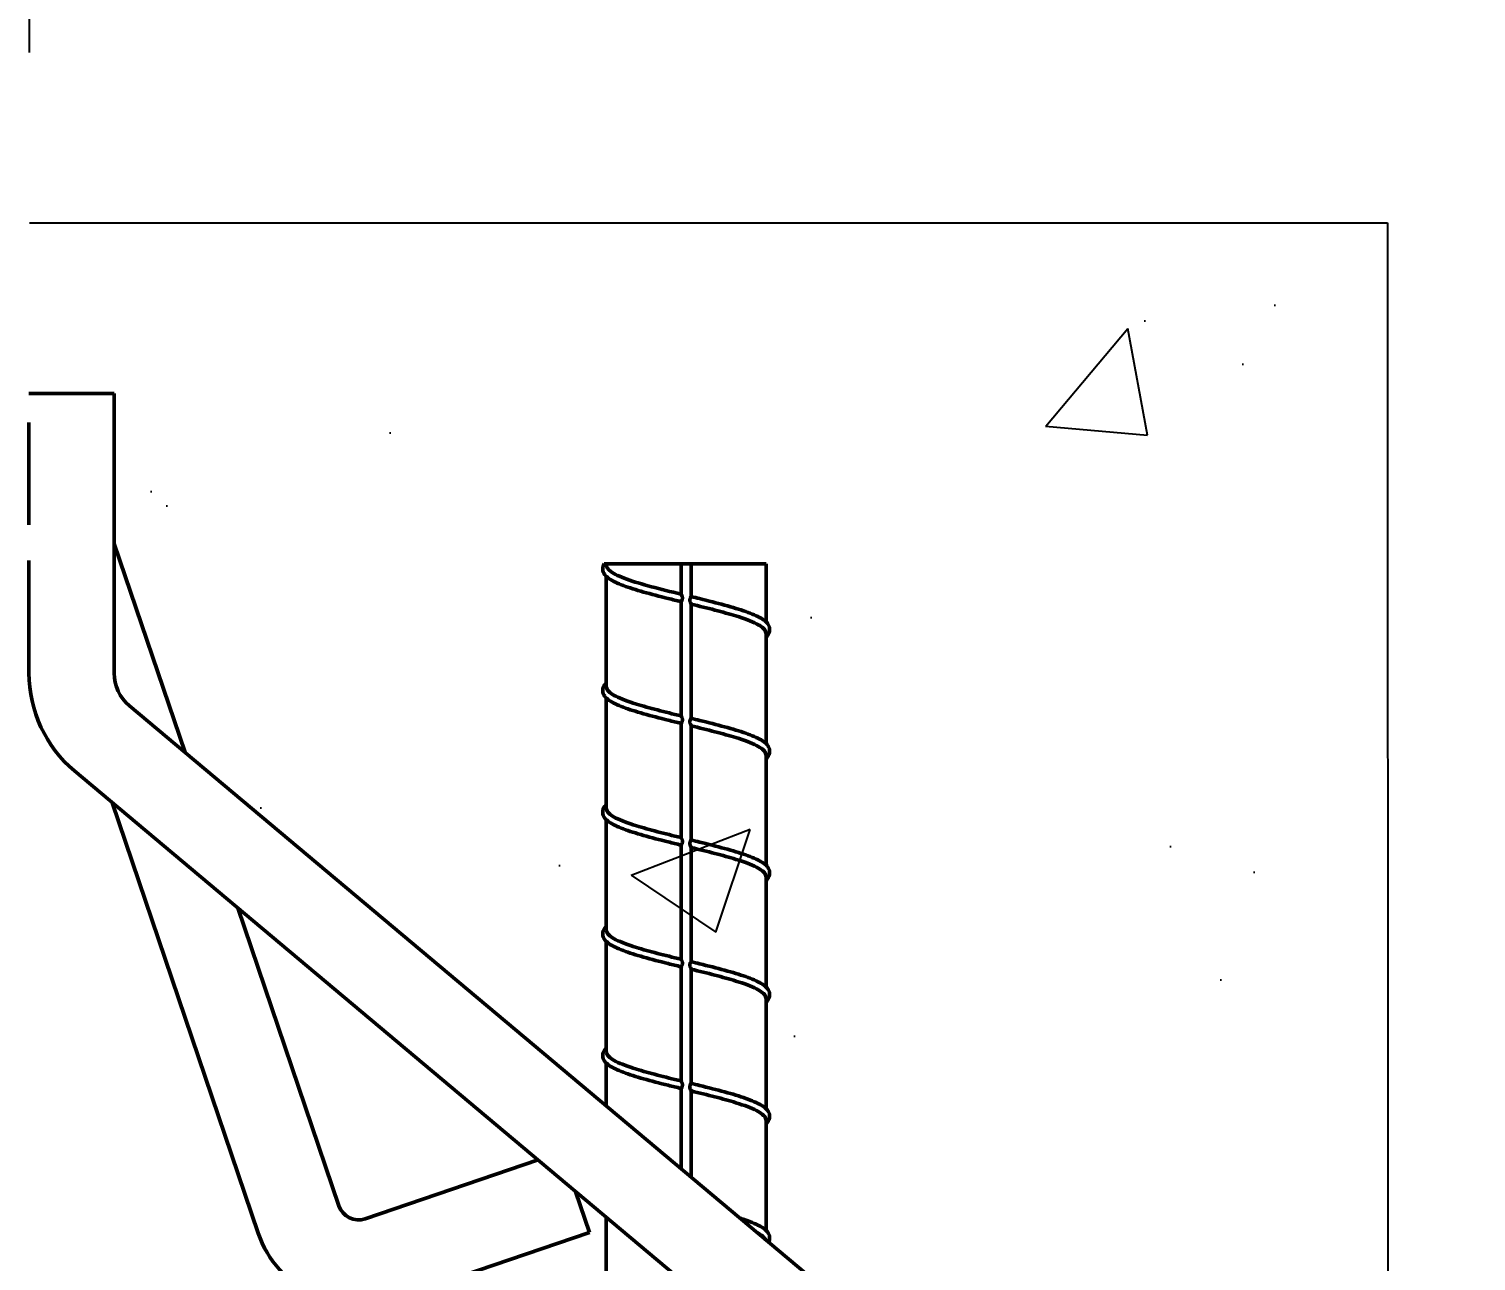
# Model space of a CAD drawing. Header units: inches. Extents: x 39 to 190, y 80 to 114.
# Drawn here: x 50.707 to 54.954, y 89.062 to 92.678 of the extents above; entities that cross this region are included whole.
import ezdxf

# ---------------------------------------------------------------- set-up
doc = ezdxf.new("R2010")
doc.units = ezdxf.units.IN
doc.header["$LTSCALE"] = 8
doc.header["$MEASUREMENT"] = 0
doc.layers.add('Visible (ANSI)', color=7, linetype='Continuous', lineweight=50)
doc.styles.add('Dim Text (Zurn)', font='')
doc.styles.add('ZURN', font='romans.shx')
doc.styles.get('Dim Text (Zurn)').set_extended_font_data('Tahoma', italic=True)
doc.dimstyles.new('Frac 1_32 (Zurn)', dxfattribs={"dimscale": 8, "dimtxt": 0.125, "dimasz": 0.098425, "dimexe": 0.125, "dimexo": 0.0625, "dimgap": 0.031496, "dimtad": 0, "dimtih": 1, "dimtoh": 1, "dimdec": 5, "dimrnd": 1e-08, "dimzin": 0, "dimdsep": 46, "dimlunit": 5, "dimtxsty": 'Dim Text (Zurn)', "dimcen": 0.09, "dimdle": 0.393701, "dimclrd": 256, "dimclre": 256, "dimclrt": 256, "dimadec": 0, "dimazin": 3, "dimtfac": 0.96, "dimtdec": 5, "dimtofl": 0, "dimtmove": 0, "dimatfit": 3, "dimfxl": 0, "dimtolj": 1, "dimtzin": 12, "dimlwd": -1, "dimlwe": -1, "dimarcsym": 0})

# ---------------------------------------------------------------- blocks, each defined once
blk = doc.blocks.new('*D6')
for p, q in [((45.8223, 90.874), (45.8223, 95.4233)), ((49.8223, 90.874), (49.8223, 95.4233)), ((45.0349, 94.4233), (44.2475, 94.4233)), ((50.6097, 94.4233), (51.495, 94.4233))]:
    blk.add_line(p, q)
for points in [[(45.0349, 94.5545), (45.0349, 94.292), (45.8223, 94.4233)], [(50.6097, 94.5545), (50.6097, 94.292), (49.8223, 94.4233)]]:
    blk.add_solid(points)
at = {"layer": 'Defpoints', "color": 0}
for p in [(49.8223, 94.4233), (45.8223, 90.374), (49.8223, 90.374)]:
    blk.add_point(p, dxfattribs=at)
at = {"insert": (51.7469, 95.1852), "char_height": 1, "attachment_point": 1, "style": 'ZURN'}
blk.add_mtext('\\A1;4 [102]', dxfattribs=at)
blk = doc.blocks.new('*D7')
for p, q in [((44.9363, 94.9233), (44.9363, 98.3563)), ((50.7083, 94.9233), (50.7083, 98.3563)), ((44.1489, 97.3563), (43.3615, 97.3563)), ((51.4957, 97.3563), (52.2831, 97.3563)), ((44.9363, 92.609), (44.9363, 93.9233)), ((50.7083, 92.609), (50.7083, 93.9233))]:
    blk.add_line(p, q)
for points in [[(44.1489, 97.4876), (44.1489, 97.2251), (44.9363, 97.3563)], [(51.4957, 97.4876), (51.4957, 97.2251), (50.7083, 97.3563)]]:
    blk.add_solid(points)
at = {"layer": 'Defpoints', "color": 0}
for p in [(50.7083, 97.3563), (44.9363, 92.109), (50.7083, 92.109)]:
    blk.add_point(p, dxfattribs=at)
at = {"insert": (52.5351, 98.643), "char_height": 1, "attachment_point": 1, "style": 'ZURN'}
blk.add_mtext('\\A1;5{\\H0.960000x;\\S25/32;} [147]', dxfattribs=at)
blk = doc.blocks.new('*D8')
for p, q in [((55.1946, 92.109), (59.3835, 92.109)), ((58.3835, 91.3215), (58.3835, 90.0564)), ((58.3835, 87.122), (58.3835, 88.5525)), ((48.3223, 86.3346), (59.3835, 86.3346))]:
    blk.add_line(p, q)
for points in [[(58.2523, 91.3215), (58.5148, 91.3215), (58.3835, 92.109)], [(58.2523, 87.122), (58.5148, 87.122), (58.3835, 86.3346)]]:
    blk.add_solid(points)
at = {"layer": 'Defpoints', "color": 0}
for p in [(54.6946, 92.109), (58.3835, 92.109), (47.8223, 86.3346)]:
    blk.add_point(p, dxfattribs=at)
at = {"insert": (55.7162, 89.8045), "char_height": 1, "attachment_point": 1, "style": 'Dim Text (Zurn)'}
blk.add_mtext('\\A1; {\\Fromans|c0;INVERT}', dxfattribs=at)
blk = doc.blocks.new('*D9')
for p, q in [((40.9486, 92.609), (40.9486, 101.2752)), ((44.9363, 92.609), (44.9363, 101.2752)), ((40.1612, 100.2752), (39.3738, 100.2752)), ((45.7237, 100.2752), (46.8997, 100.2752))]:
    blk.add_line(p, q)
for points in [[(40.1612, 100.4064), (40.1612, 100.1439), (40.9486, 100.2752)], [(45.7237, 100.4064), (45.7237, 100.1439), (44.9363, 100.2752)]]:
    blk.add_solid(points)
at = {"layer": 'Defpoints', "color": 0}
for p in [(40.9486, 100.2752), (40.9486, 92.109), (44.9363, 92.109)]:
    blk.add_point(p, dxfattribs=at)
at = {"insert": (50.0326, 100.2752), "char_height": 1, "attachment_point": 5, "style": 'ZURN'}
blk.add_mtext('\\A1;4 [101]', dxfattribs=at)

msp = doc.modelspace()

# ---------------------------------------------------------------- hatches: boundary and pattern name
h = msp.add_hatch()
h.set_pattern_fill('AR-CONC', color=256, scale=0.5, style=0)
h.paths.add_polyline_path([(44.676342, 91.151877), (44.676342, 91.61895), (44.926342, 91.61895), (44.926342, 92.10895), (40.948582, 92.10895), (40.948582, 82.314741), (42.852663, 82.314741), (42.852663, 87.172035), (42.415251, 87.249163, -0.36397023), (42.2004, 87.505213), (42.2004, 87.800228), (41.868259, 87.800228), (41.868259, 87.731478), (41.843255, 87.731478), (41.843255, 87.667803), (41.64513, 87.667803), (41.64513, 88.265154), (41.843255, 88.265154), (41.843255, 88.201478), (41.868259, 88.201478), (41.868259, 88.132728), (42.2004, 88.132728), (42.2004, 88.430636, -0.22169466), (42.293275, 88.629807), (42.852663, 89.099189), (42.852663, 89.824741), (43.341413, 89.824741), (43.341413, 89.509299), (44.428365, 90.42136)])
h.paths.add_polyline_path([(42.852663, 88.909905), (42.386479, 88.518731, 0.22169466), (42.3454, 88.430636), (42.3454, 88.132728), (42.852663, 88.132728)], flags=17)
h.paths.add_polyline_path([(42.852663, 87.800228), (42.3454, 87.800228), (42.3454, 87.505213, 0.36397023), (42.44043, 87.39196), (42.852663, 87.319272)], flags=17)
h.paths.add_polyline_path([(44.338521, 90.156688), (43.341413, 89.320015), (43.341413, 89.284817), (43.920402, 89.088277, 0.41421356), (43.986991, 89.121115)], flags=17)
edge = h.paths.add_edge_path()
edge.add_line((45.682342, 88.334595), (45.682342, 88.871918))
edge.add_line((45.682342, 88.871918), (45.647326, 88.92383))
edge.add_spline(control_points=[(45.647327, 88.92383), (45.633544, 88.944263), (45.621123, 88.965616), (45.572667, 89.063341), (45.552721, 89.147625), (45.552347, 89.232056)], knot_values=[6.2679288, 6.2679288, 6.2679288, 6.2679288, 6.40101388, 6.40101388, 6.85690588, 6.85690588, 6.85690588, 6.85690588], degree=3, periodic=0)
edge.add_line((45.552342, 89.232305), (45.552342, 89.76636))
edge.add_line((45.552342, 89.76636), (45.396088, 89.76636))
edge.add_line((45.396088, 89.76636), (45.396088, 90.291541))
edge.add_line((45.396088, 90.291541), (45.552342, 90.291541))
edge.add_line((45.552342, 90.291541), (45.552342, 90.38395))
edge.add_line((45.552342, 90.38395), (45.872342, 90.38395))
edge.add_line((45.872342, 90.38395), (45.872342, 90.476457))
edge.add_arc((45.757342, 90.476457), 0.115, 0, 24.845566)
edge.add_line((45.861698, 90.524777), (45.573928, 91.14627))
edge.add_arc((45.469572, 91.09795), 0.115, 24.845566, 90)
edge.add_line((45.469572, 91.21295), (45.197342, 91.21295))
edge.add_arc((45.197342, 91.48395), 0.271, 202.150106, 270, ccw=False)
edge.add_line((44.946342, 91.381774), (44.946342, 90.78795))
edge.add_arc((44.686342, 90.78795), 0.26, 310, 360, ccw=False)
edge.add_line((44.853467, 90.588779), (44.737215, 90.491232))
edge.add_line((44.737215, 90.491232), (44.242662, 89.034326))
edge.add_arc((43.937277, 89.137991), 0.3225, 251.25, 341.25, ccw=False)
edge.add_line((43.833613, 88.832606), (43.341413, 88.999685))
edge.add_line((43.341413, 88.999685), (43.341413, 87.233092))
edge.add_line((43.341413, 87.233092), (43.720902, 87.166178))
edge.add_line((43.720902, 87.166178), (43.695723, 87.023381))
edge.add_line((43.695723, 87.023381), (43.341413, 87.085855))
edge.add_line((43.341413, 87.085855), (43.341413, 82.314741))
edge.add_line((43.341413, 82.314741), (52.303271, 82.314741))
edge.add_line((52.303271, 82.314741), (52.303271, 87.085855))
edge.add_line((52.303271, 87.085855), (51.94896, 87.023381))
edge.add_line((51.94896, 87.023381), (51.923781, 87.166178))
edge.add_line((51.923781, 87.166178), (52.303271, 87.233092))
edge.add_line((52.303271, 87.233092), (52.303271, 88.999685))
edge.add_line((52.303271, 88.999685), (51.811071, 88.832606))
edge.add_arc((51.707406, 89.137991), 0.3225, 198.75, 288.75, ccw=False)
edge.add_line((51.402021, 89.034326), (50.907468, 90.491232))
edge.add_line((50.907468, 90.491232), (50.791217, 90.588779))
edge.add_arc((50.958342, 90.78795), 0.26, 180, 230, ccw=False)
edge.add_line((50.698342, 90.78795), (50.698342, 91.381774))
edge.add_arc((50.447342, 91.48395), 0.271, 270, 337.849894, ccw=False)
edge.add_line((50.447342, 91.21295), (50.175112, 91.21295))
edge.add_arc((50.175112, 91.09795), 0.115, 90, 155.154434)
edge.add_line((50.070756, 91.14627), (49.782986, 90.524777))
edge.add_arc((49.887342, 90.476457), 0.115, 155.154434, 180)
edge.add_line((49.772342, 90.476457), (49.772342, 90.38395))
edge.add_line((49.772342, 90.38395), (50.092342, 90.38395))
edge.add_line((50.092342, 90.38395), (50.092342, 90.291541))
edge.add_line((50.092342, 90.291541), (50.248596, 90.291541))
edge.add_line((50.248596, 90.291541), (50.248596, 89.76636))
edge.add_line((50.248596, 89.76636), (50.092342, 89.76636))
edge.add_line((50.092342, 89.76636), (50.092342, 89.232305))
edge.add_spline(control_points=[(50.092336, 89.232056), (50.091963, 89.147625), (50.072017, 89.063341), (50.02356, 88.965616), (50.011139, 88.944263), (49.997357, 88.92383)], knot_values=[6.2679288, 6.2679288, 6.2679288, 6.2679288, 6.72382081, 6.72382081, 6.85690588, 6.85690588, 6.85690588, 6.85690588], degree=3, periodic=0)
edge.add_line((49.997357, 88.92383), (49.962342, 88.871918))
edge.add_line((49.962342, 88.871918), (49.962342, 88.334595))
edge.add_arc((49.536746, 88.334595), 0.425596, 326, 360, ccw=False)
edge.add_line((49.889581, 88.096605), (49.181963, 87.047519))
edge.add_arc((47.822342, 87.964595), 1.64, 214, 326, ccw=False)
edge.add_line((46.46272, 87.047519), (45.755103, 88.096605))
edge.add_arc((46.107938, 88.334595), 0.425596, 180, 214, ccw=False)
h.paths.add_polyline_path([(51.306163, 90.156688), (51.657692, 89.121115, 0.41421356), (51.724282, 89.088277), (52.303271, 89.284817), (52.303271, 89.320015)], flags=17)
h.paths.add_polyline_path([(53.258204, 88.518731), (52.792021, 88.909905), (52.792021, 88.132728), (53.299284, 88.132728), (53.299284, 88.430636, 0.22169466)], flags=17)
h.paths.add_polyline_path([(53.299284, 87.800228), (52.792021, 87.800228), (52.792021, 87.319272), (53.204253, 87.39196, 0.36397023), (53.299284, 87.505213)], flags=17)
h.paths.add_polyline_path([(54.694601, 92.10895), (50.718342, 92.10895), (50.718342, 91.61895), (50.968342, 91.61895), (50.968342, 91.151877), (51.216319, 90.42136), (52.303271, 89.509299), (52.303271, 89.824741), (52.792021, 89.824741), (52.792021, 89.099189), (53.351408, 88.629807, -0.22169466), (53.444284, 88.430636), (53.444284, 88.132728), (53.776425, 88.132728), (53.776425, 88.201478), (53.801428, 88.201478), (53.801428, 88.265154), (53.999553, 88.265154), (53.999553, 87.667803), (53.801428, 87.667803), (53.801428, 87.731478), (53.776425, 87.731478), (53.776425, 87.800228), (53.444284, 87.800228), (53.444284, 87.505213, -0.36397023), (53.229432, 87.249163), (52.792021, 87.172035), (52.792021, 82.314741), (54.696101, 82.314741)])

# ---------------------------------------------------------------- linework, layer by layer
for p, q in [((50.708342, 92.10895), (54.694601, 92.10895)), ((54.694601, 92.10895), (54.696101, 82.314741))]:
    msp.add_line(p, q)
at = {"layer": 'Visible (ANSI)'}
for p, q in [((50.706842, 91.60895), (50.956842, 91.60895)), ((50.956842, 90.78795), (50.956842, 91.60895)), ((50.706842, 91.52295), (50.706842, 91.22295)), ((50.957107, 91.167343), (51.164959, 90.555031)), ((50.706842, 91.11795), (50.706842, 90.78795)), ((52.394896, 91.10895), (52.401409, 91.10895)), ((52.401409, 91.10895), (52.620784, 91.10895)), ((52.401409, 91.105123), (52.401409, 91.10895)), ((52.620784, 91.10895), (52.650784, 91.10895)), ((52.620784, 91.019445), (52.620784, 91.10895)), ((52.650784, 91.10895), (52.870159, 91.10895)), ((52.650784, 91.012179), (52.650784, 91.10895)), ((52.870159, 90.938436), (52.870159, 91.10895)), ((52.401409, 90.74798), (52.401409, 91.071699)), ((52.620784, 90.662302), (52.620784, 90.997541)), ((52.650784, 90.655036), (52.650784, 90.990275)), ((52.870159, 90.581293), (52.870159, 90.904589)), ((53.423829, 88.659614), (51.001493, 90.692195)), ((52.401409, 90.390837), (52.401409, 90.714557)), ((52.620784, 90.305159), (52.620784, 90.640398)), ((52.650784, 90.297893), (52.650784, 90.633132)), ((52.870159, 90.22415), (52.870159, 90.547446)), ((50.840796, 90.500684), (53.263132, 88.468103)), ((50.950701, 90.408463), (51.379828, 89.144296)), ((52.401409, 90.033694), (52.401409, 90.357414)), ((52.620784, 89.948016), (52.620784, 90.283255)), ((52.650784, 89.94075), (52.650784, 90.275989)), ((52.870159, 89.867007), (52.870159, 90.190304)), ((51.319863, 90.098699), (51.616561, 89.224656)), ((52.401409, 89.676551), (52.401409, 90.000271)), ((52.620784, 89.590873), (52.620784, 89.926112)), ((52.650784, 89.583607), (52.650784, 89.918846)), ((52.870159, 89.509864), (52.870159, 89.833161)), ((52.401409, 89.517526), (52.401409, 89.643128)), ((52.620784, 89.333449), (52.620784, 89.568969)), ((52.650784, 89.308276), (52.650784, 89.561703)), ((52.870159, 89.152721), (52.870159, 89.476018)), ((51.693719, 89.186606), (52.201452, 89.358958)), ((52.311389, 89.26671), (52.352312, 89.146157)), ((52.401409, 88.962266), (52.401409, 89.191175)), ((51.774079, 88.949873), (52.352312, 89.146157))]:
    msp.add_line(p, q, dxfattribs=at)
for centre, radius, start, end in [((50.961842, 91.16895), 0.005, 180, 198.75), ((51.081842, 90.78795), 0.375, 180, 230), ((51.081842, 90.78795), 0.125, 180, 230), ((51.674165, 89.24421), 0.060832, 198.75, 288.75), ((51.674165, 89.24421), 0.310832, 198.75, 288.75)]:
    msp.add_arc(centre, radius, start, end, dxfattribs=at)
for points in [[(52.390785, 91.093931), (52.390696, 91.0999), (52.392418, 91.104916), (52.394896, 91.10895)], [(52.620784, 90.997515), (52.608129, 91.000591), (52.595593, 91.003653), (52.583293, 91.006714)], [(52.650784, 91.012197), (52.658786, 91.010252), (52.666741, 91.008312), (52.674619, 91.006375)], [(52.620784, 90.640372), (52.608129, 90.643448), (52.595593, 90.646511), (52.583293, 90.649571)], [(52.650784, 90.655054), (52.658786, 90.653109), (52.666741, 90.651169), (52.674619, 90.649232)], [(52.650784, 90.297911), (52.658786, 90.295966), (52.666741, 90.294027), (52.674619, 90.292089)], [(52.620784, 90.28323), (52.608129, 90.286305), (52.595593, 90.289368), (52.583293, 90.292428)], [(52.620784, 89.926087), (52.608129, 89.929162), (52.595593, 89.932225), (52.583293, 89.935285)], [(52.650784, 89.940768), (52.658786, 89.938823), (52.666741, 89.936884), (52.674619, 89.934946)], [(52.620784, 89.568944), (52.608129, 89.572019), (52.595593, 89.575082), (52.583293, 89.578143)], [(52.650784, 89.583625), (52.658786, 89.581681), (52.666741, 89.579741), (52.674619, 89.577803)], [(52.868542, 89.125555), (52.865286, 89.132291), (52.857152, 89.138973), (52.844524, 89.145708)], [(52.880782, 89.129645), (52.880713, 89.125077), (52.87963, 89.121119), (52.877942, 89.117668)]]:
    msp.add_open_spline(points, degree=3, dxfattribs=at)
for points, knots in [([(52.401409, 91.105123), (52.401409, 91.098801), (52.405758, 91.092514), (52.42459, 91.078556), (52.44073, 91.071015), (52.482055, 91.056054), (52.506503, 91.048779), (52.561018, 91.034094), (52.590571, 91.02682), (52.620784, 91.019477)], [0.041311546, 0.041311546, 0.041311546, 0.041311546, 0.246279009, 0.246279009, 0.492558018, 0.492558018, 0.72996101, 0.72996101, 0.967343883, 0.967343883, 0.967343883, 0.967343883]), ([(52.583293, 91.006714), (52.557831, 91.01305), (52.53296, 91.019468), (52.488481, 91.032102), (52.468286, 91.038474), (52.434235, 91.051341), (52.420141, 91.057949), (52.40449, 91.068633), (52.400064, 91.072496), (52.393369, 91.081377), (52.39089, 91.086934), (52.390785, 91.093931)], [0, 0, 0, 0, 0.203969624, 0.203969624, 0.406026718, 0.406026718, 0.612891389, 0.612891389, 0.725113834, 0.725113834, 0.841255683, 0.841255683, 0.841255683, 0.841255683]), ([(52.620784, 91.019445), (52.620784, 91.019355), (52.620909, 91.019139), (52.6214, 91.018374), (52.621788, 91.017795), (52.622693, 91.016247), (52.6232, 91.015281), (52.624059, 91.013149), (52.624409, 91.012028), (52.624864, 91.009714), (52.624978, 91.008532), (52.624961, 91.007355)], [0.3593787203, 0.3593787203, 0.3593787203, 0.3593787203, 0.3676859507, 0.3676859507, 0.3772076376, 0.3772076376, 0.3873588069, 0.3873588069, 0.3967351159, 0.3967351159, 0.405706819, 0.405706819, 0.405706819, 0.405706819]), ([(52.624961, 91.007355), (52.624941, 91.006027), (52.62475, 91.004711), (52.624101, 91.002454), (52.623692, 91.001525), (52.62278, 90.999926), (52.622307, 90.99931), (52.62144, 90.998293), (52.621069, 90.99794), (52.620822, 90.997643), (52.620784, 90.997581), (52.620784, 90.997541)], [0.405706819, 0.405706819, 0.405706819, 0.405706819, 0.4158306412, 0.4158306412, 0.4246869033, 0.4246869033, 0.4337404757, 0.4337404757, 0.4442196312, 0.4442196312, 0.4485348448, 0.4485348448, 0.4485348448, 0.4485348448]), ([(52.646607, 91.002331), (52.646593, 91.003225), (52.646654, 91.004119), (52.646975, 91.006077), (52.647281, 91.007096), (52.648066, 91.008866), (52.64851, 91.009575), (52.649416, 91.010783), (52.649869, 91.011244), (52.650565, 91.011918), (52.650784, 91.012106), (52.650784, 91.012179)], [0.2041550678, 0.2041550678, 0.2041550678, 0.2041550678, 0.211124975, 0.211124975, 0.2200006788, 0.2200006788, 0.228516993, 0.228516993, 0.237949505, 0.237949505, 0.248000643, 0.248000643, 0.248000643, 0.248000643]), ([(52.650784, 90.990275), (52.650784, 90.990293), (52.65078, 90.990314), (52.650727, 90.990512), (52.650518, 90.990855), (52.649869, 90.99192), (52.649437, 90.992629), (52.648483, 90.99446), (52.647975, 90.995588), (52.64714, 90.998121), (52.646825, 90.999515), (52.646641, 91.0014), (52.646614, 91.001865), (52.646607, 91.002331)], [0.1573642058, 0.1573642058, 0.1573642058, 0.1573642058, 0.1587630624, 0.1587630624, 0.1684701145, 0.1684701145, 0.1783718226, 0.1783718226, 0.1893223951, 0.1893223951, 0.2005241267, 0.2005241267, 0.2041550678, 0.2041550678, 0.2041550678, 0.2041550678]), ([(52.870159, 90.904589), (52.870159, 90.906406), (52.8698, 90.908225), (52.866067, 90.917666), (52.8568, 90.925208), (52.826862, 90.940443), (52.806494, 90.947984), (52.763297, 90.961385), (52.742493, 90.967135), (52.698005, 90.978702), (52.67458, 90.984452), (52.650784, 90.990235)], [0.926164658, 0.926164658, 0.926164658, 0.926164658, 0.985116036, 0.985116036, 1.231395044, 1.231395044, 1.477674053, 1.477674053, 1.664662529, 1.664662529, 1.851630885, 1.851630885, 1.851630885, 1.851630885]), ([(52.674619, 91.006375), (52.700286, 91.000063), (52.725627, 90.99367), (52.771486, 90.981093), (52.792605, 90.974753), (52.8288, 90.961999), (52.844162, 90.955453), (52.867502, 90.941763), (52.87568, 90.935168), (52.880228, 90.922207), (52.880835, 90.918874), (52.880782, 90.915359)], [0, 0, 0, 0, 0.203430746, 0.203430746, 0.404937263, 0.404937263, 0.610847612, 0.610847612, 0.824043032, 0.824043032, 0.882389128, 0.882389128, 0.882389128, 0.882389128]), ([(52.880782, 90.915359), (52.880678, 90.908453), (52.878256, 90.902941), (52.873541, 90.896605), (52.871951, 90.894832), (52.870159, 90.893122)], [0, 0, 0, 0, 0.114634885, 0.114634885, 0.162316622, 0.162316622, 0.162316622, 0.162316622]), ([(52.390785, 90.736788), (52.390682, 90.743692), (52.392939, 90.749203), (52.397632, 90.755767), (52.399392, 90.757746), (52.401409, 90.759652)], [0, 0, 0, 0, 0.114595272, 0.114595272, 0.168220617, 0.168220617, 0.168220617, 0.168220617]), ([(52.583293, 90.649571), (52.557831, 90.655907), (52.53296, 90.662325), (52.488481, 90.674959), (52.468286, 90.681332), (52.434235, 90.694198), (52.420141, 90.700806), (52.40449, 90.711491), (52.400064, 90.715353), (52.393369, 90.724234), (52.39089, 90.729791), (52.390785, 90.736788)], [0, 0, 0, 0, 0.203969624, 0.203969624, 0.406026718, 0.406026718, 0.612891389, 0.612891389, 0.725113834, 0.725113834, 0.841255683, 0.841255683, 0.841255683, 0.841255683]), ([(52.401409, 90.74798), (52.401409, 90.746163), (52.401768, 90.744344), (52.405501, 90.734903), (52.414767, 90.727362), (52.444705, 90.712127), (52.465073, 90.704585), (52.50827, 90.691184), (52.529074, 90.685434), (52.573563, 90.673867), (52.596987, 90.668118), (52.620784, 90.662335)], [0.926164658, 0.926164658, 0.926164658, 0.926164658, 0.985116036, 0.985116036, 1.231395044, 1.231395044, 1.477674053, 1.477674053, 1.664662529, 1.664662529, 1.851630885, 1.851630885, 1.851630885, 1.851630885]), ([(52.620784, 90.662302), (52.620784, 90.662234), (52.620854, 90.662096), (52.62119, 90.661548), (52.621532, 90.661047), (52.622379, 90.659662), (52.622877, 90.658782), (52.62384, 90.656636), (52.624283, 90.655375), (52.624842, 90.652788), (52.62498, 90.651495), (52.624961, 90.650212)], [0.1694972792, 0.1694972792, 0.1694972792, 0.1694972792, 0.175657218, 0.175657218, 0.1849992764, 0.1849992764, 0.1948237519, 0.1948237519, 0.2054762396, 0.2054762396, 0.2151642675, 0.2151642675, 0.2151642675, 0.2151642675]), ([(52.624961, 90.650212), (52.624959, 90.650109), (52.624957, 90.650005), (52.624907, 90.648589), (52.624694, 90.647297), (52.624012, 90.645085), (52.623593, 90.644182), (52.622671, 90.642628), (52.6222, 90.642033), (52.621351, 90.641058), (52.620999, 90.640727), (52.620808, 90.640476), (52.620784, 90.64043), (52.620784, 90.640398)], [0.2151642675, 0.2151642675, 0.2151642675, 0.2151642675, 0.2159445165, 0.2159445165, 0.2258860657, 0.2258860657, 0.2346361561, 0.2346361561, 0.2436849577, 0.2436849577, 0.2542466835, 0.2542466835, 0.2576767795, 0.2576767795, 0.2576767795, 0.2576767795]), ([(52.646607, 90.645188), (52.646596, 90.645865), (52.646629, 90.646541), (52.64684, 90.648347), (52.64711, 90.649432), (52.647852, 90.651317), (52.648285, 90.652078), (52.64919, 90.653373), (52.64965, 90.653874), (52.650449, 90.654675), (52.650739, 90.654913), (52.650782, 90.655023), (52.650784, 90.65503), (52.650784, 90.655036)], [0.417878671, 0.417878671, 0.417878671, 0.417878671, 0.4230865849, 0.4230865849, 0.4321036876, 0.4321036876, 0.4405341613, 0.4405341613, 0.4495606349, 0.4495606349, 0.460228049, 0.460228049, 0.4610649114, 0.4610649114, 0.4610649114, 0.4610649114]), ([(52.650784, 90.633132), (52.650784, 90.633141), (52.650783, 90.633151), (52.650758, 90.63331), (52.65057, 90.633628), (52.649952, 90.634642), (52.649531, 90.635324), (52.64864, 90.637001), (52.648182, 90.637973), (52.647784, 90.63906), (52.647327, 90.64031), (52.646961, 90.641687), (52.646672, 90.643795), (52.646617, 90.644492), (52.646607, 90.645188)], [0.3714731219, 0.3714731219, 0.3714731219, 0.3714731219, 0.3721622461, 0.3721622461, 0.3818529977, 0.3818529977, 0.3916614765, 0.3916614765, 0.4013556361, 0.4013556361, 0.4013556361, 0.4125188925, 0.4125188925, 0.417878671, 0.417878671, 0.417878671, 0.417878671]), ([(52.674619, 90.649232), (52.700286, 90.64292), (52.725627, 90.636527), (52.771486, 90.623951), (52.792605, 90.61761), (52.8288, 90.604856), (52.844162, 90.59831), (52.867502, 90.58462), (52.87568, 90.578025), (52.880228, 90.565064), (52.880835, 90.561731), (52.880782, 90.558216)], [0, 0, 0, 0, 0.203430746, 0.203430746, 0.404937263, 0.404937263, 0.610847612, 0.610847612, 0.824043032, 0.824043032, 0.882389128, 0.882389128, 0.882389128, 0.882389128]), ([(52.870159, 90.547446), (52.870159, 90.549263), (52.8698, 90.551082), (52.866067, 90.560523), (52.8568, 90.568065), (52.826862, 90.5833), (52.806494, 90.590841), (52.763297, 90.604242), (52.742493, 90.609993), (52.698005, 90.621559), (52.67458, 90.627309), (52.650784, 90.633092)], [0.926164658, 0.926164658, 0.926164658, 0.926164658, 0.985116036, 0.985116036, 1.231395044, 1.231395044, 1.477674053, 1.477674053, 1.664662529, 1.664662529, 1.851630885, 1.851630885, 1.851630885, 1.851630885]), ([(52.880782, 90.558216), (52.880678, 90.55131), (52.878256, 90.545798), (52.873541, 90.539462), (52.871951, 90.53769), (52.870159, 90.535979)], [0, 0, 0, 0, 0.114634885, 0.114634885, 0.162316622, 0.162316622, 0.162316622, 0.162316622]), ([(52.390785, 90.379645), (52.390682, 90.386549), (52.392939, 90.39206), (52.397632, 90.398624), (52.399392, 90.400603), (52.401409, 90.402509)], [0, 0, 0, 0, 0.114595272, 0.114595272, 0.168220617, 0.168220617, 0.168220617, 0.168220617]), ([(52.401409, 90.390837), (52.401409, 90.38902), (52.401768, 90.387201), (52.405501, 90.37776), (52.414767, 90.370219), (52.444705, 90.354984), (52.465073, 90.347442), (52.50827, 90.334041), (52.529074, 90.328291), (52.573563, 90.316724), (52.596987, 90.310975), (52.620784, 90.305192)], [0.926164658, 0.926164658, 0.926164658, 0.926164658, 0.985116036, 0.985116036, 1.231395044, 1.231395044, 1.477674053, 1.477674053, 1.664662529, 1.664662529, 1.851630885, 1.851630885, 1.851630885, 1.851630885]), ([(52.583293, 90.292428), (52.557831, 90.298764), (52.53296, 90.305182), (52.488481, 90.317817), (52.468286, 90.324189), (52.434235, 90.337055), (52.420141, 90.343663), (52.40449, 90.354348), (52.400064, 90.35821), (52.393369, 90.367091), (52.39089, 90.372648), (52.390785, 90.379645)], [0, 0, 0, 0, 0.203969624, 0.203969624, 0.406026718, 0.406026718, 0.612891389, 0.612891389, 0.725113834, 0.725113834, 0.841255683, 0.841255683, 0.841255683, 0.841255683]), ([(52.620784, 90.305159), (52.620784, 90.305085), (52.620868, 90.304925), (52.621249, 90.304317), (52.621604, 90.303793), (52.62247, 90.302361), (52.622972, 90.301456), (52.623928, 90.299262), (52.624358, 90.29798), (52.624861, 90.29546), (52.624979, 90.294259), (52.624961, 90.293069)], [0.1544190577, 0.1544190577, 0.1544190577, 0.1544190577, 0.1610651002, 0.1610651002, 0.1702559641, 0.1702559641, 0.179960365, 0.179960365, 0.1904695524, 0.1904695524, 0.1992938908, 0.1992938908, 0.1992938908, 0.1992938908]), ([(52.646607, 90.288046), (52.646593, 90.288974), (52.646659, 90.289902), (52.646998, 90.291883), (52.64731, 90.292892), (52.648101, 90.294644), (52.648547, 90.295344), (52.649453, 90.296538), (52.649904, 90.296994), (52.650577, 90.297643), (52.650784, 90.297822), (52.650784, 90.297893)], [0.3991340726, 0.3991340726, 0.3991340726, 0.3991340726, 0.4062073683, 0.4062073683, 0.4148440588, 0.4148440588, 0.4231638842, 0.4231638842, 0.4324220678, 0.4324220678, 0.4419689516, 0.4419689516, 0.4419689516, 0.4419689516]), ([(52.624961, 90.293069), (52.624958, 90.292877), (52.624951, 90.292685), (52.624875, 90.291199), (52.624644, 90.289933), (52.623938, 90.287764), (52.623511, 90.28688), (52.622583, 90.285362), (52.622114, 90.284785), (52.621281, 90.283843), (52.620945, 90.28353), (52.620799, 90.283315), (52.620784, 90.283281), (52.620784, 90.283255)], [0.1992938908, 0.1992938908, 0.1992938908, 0.1992938908, 0.2007181506, 0.2007181506, 0.2103623065, 0.2103623065, 0.2189376673, 0.2189376673, 0.227887122, 0.227887122, 0.2383941627, 0.2383941627, 0.2410713743, 0.2410713743, 0.2410713743, 0.2410713743]), ([(52.650784, 90.275989), (52.650784, 90.276074), (52.650707, 90.276237), (52.650352, 90.276854), (52.650008, 90.27739), (52.64916, 90.278854), (52.648663, 90.279784), (52.647829, 90.281737), (52.647487, 90.282696), (52.646961, 90.284688), (52.646771, 90.285716), (52.646675, 90.286761), (52.646637, 90.287187), (52.646613, 90.287616), (52.646607, 90.288046)], [0.3531812606, 0.3531812606, 0.3531812606, 0.3531812606, 0.3597588179, 0.3597588179, 0.369272721, 0.369272721, 0.3794841749, 0.3794841749, 0.3878310136, 0.3878310136, 0.3958610817, 0.3958610817, 0.3958610817, 0.3991340726, 0.3991340726, 0.3991340726, 0.3991340726]), ([(52.870159, 90.190303), (52.870159, 90.19212), (52.8698, 90.193939), (52.866067, 90.20338), (52.8568, 90.210922), (52.826862, 90.226157), (52.806494, 90.233698), (52.763297, 90.2471), (52.742493, 90.25285), (52.698005, 90.264416), (52.67458, 90.270166), (52.650784, 90.275949)], [0.926164658, 0.926164658, 0.926164658, 0.926164658, 0.985116036, 0.985116036, 1.231395044, 1.231395044, 1.477674053, 1.477674053, 1.664662529, 1.664662529, 1.851630885, 1.851630885, 1.851630885, 1.851630885]), ([(52.674619, 90.292089), (52.700286, 90.285777), (52.725627, 90.279384), (52.771486, 90.266808), (52.792605, 90.260467), (52.8288, 90.247713), (52.844162, 90.241167), (52.867502, 90.227477), (52.87568, 90.220882), (52.880228, 90.207921), (52.880835, 90.204589), (52.880782, 90.201073)], [0, 0, 0, 0, 0.203430746, 0.203430746, 0.404937263, 0.404937263, 0.610847612, 0.610847612, 0.824043032, 0.824043032, 0.882389128, 0.882389128, 0.882389128, 0.882389128]), ([(52.880782, 90.201073), (52.880678, 90.194167), (52.878256, 90.188655), (52.873541, 90.182319), (52.871951, 90.180547), (52.870159, 90.178836)], [0, 0, 0, 0, 0.114634885, 0.114634885, 0.162316622, 0.162316622, 0.162316622, 0.162316622]), ([(52.390785, 90.022502), (52.390682, 90.029406), (52.392939, 90.034917), (52.397632, 90.041481), (52.399392, 90.04346), (52.401409, 90.045366)], [0, 0, 0, 0, 0.114595272, 0.114595272, 0.168220617, 0.168220617, 0.168220617, 0.168220617]), ([(52.583293, 89.935285), (52.557831, 89.941622), (52.53296, 89.948039), (52.488481, 89.960674), (52.468286, 89.967046), (52.434235, 89.979912), (52.420141, 89.986521), (52.40449, 89.997205), (52.400064, 90.001067), (52.393369, 90.009948), (52.39089, 90.015505), (52.390785, 90.022502)], [0, 0, 0, 0, 0.203969624, 0.203969624, 0.406026718, 0.406026718, 0.612891389, 0.612891389, 0.725113834, 0.725113834, 0.841255683, 0.841255683, 0.841255683, 0.841255683]), ([(52.401409, 90.033694), (52.401409, 90.031878), (52.401768, 90.030058), (52.405501, 90.020618), (52.414767, 90.013076), (52.444705, 89.997841), (52.465073, 89.990299), (52.50827, 89.976898), (52.529074, 89.971148), (52.573563, 89.959581), (52.596987, 89.953832), (52.620784, 89.948049)], [0.926164658, 0.926164658, 0.926164658, 0.926164658, 0.985116036, 0.985116036, 1.231395044, 1.231395044, 1.477674053, 1.477674053, 1.664662529, 1.664662529, 1.851630885, 1.851630885, 1.851630885, 1.851630885]), ([(52.620784, 89.948016), (52.620784, 89.947948), (52.620854, 89.94781), (52.62119, 89.947262), (52.621532, 89.946761), (52.622379, 89.945376), (52.622877, 89.944496), (52.623841, 89.94235), (52.624283, 89.941089), (52.624842, 89.938503), (52.62498, 89.937209), (52.624961, 89.935926)], [0.1569660354, 0.1569660354, 0.1569660354, 0.1569660354, 0.1630739249, 0.1630739249, 0.1723364767, 0.1723364767, 0.182077458, 0.182077458, 0.1926395031, 0.1926395031, 0.2022448355, 0.2022448355, 0.2022448355, 0.2022448355]), ([(52.624961, 89.935926), (52.624959, 89.935823), (52.624957, 89.93572), (52.624907, 89.934303), (52.624694, 89.933011), (52.624012, 89.930799), (52.623593, 89.929896), (52.622671, 89.928342), (52.6222, 89.927747), (52.621351, 89.926772), (52.620998, 89.926441), (52.620808, 89.92619), (52.620784, 89.926144), (52.620784, 89.926112)], [0.2022448355, 0.2022448355, 0.2022448355, 0.2022448355, 0.2030189391, 0.2030189391, 0.2128761441, 0.2128761441, 0.2215521381, 0.2215521381, 0.2305244536, 0.2305244536, 0.2409970467, 0.2409970467, 0.2443976963, 0.2443976963, 0.2443976963, 0.2443976963]), ([(52.646607, 89.930903), (52.646596, 89.931579), (52.646629, 89.932255), (52.64684, 89.934061), (52.647111, 89.935147), (52.647852, 89.937031), (52.648285, 89.937792), (52.64919, 89.939088), (52.64965, 89.939588), (52.650449, 89.940389), (52.650739, 89.940627), (52.650782, 89.940737), (52.650784, 89.940744), (52.650784, 89.94075)], [0.4033650755, 0.4033650755, 0.4033650755, 0.4033650755, 0.408528082, 0.408528082, 0.4174664401, 0.4174664401, 0.4258234337, 0.4258234337, 0.4347714159, 0.4347714159, 0.4453461695, 0.4453461695, 0.4461751527, 0.4461751527, 0.4461751527, 0.4461751527]), ([(52.650784, 89.918846), (52.650784, 89.918851), (52.650783, 89.918856), (52.650771, 89.918998), (52.650592, 89.919305), (52.649989, 89.920295), (52.649574, 89.920965), (52.648638, 89.922712), (52.648128, 89.923794), (52.647283, 89.926191), (52.64695, 89.927485), (52.646766, 89.928826), (52.646672, 89.929509), (52.646617, 89.930206), (52.646607, 89.930903)], [0.3572560229, 0.3572560229, 0.3572560229, 0.3572560229, 0.3576151113, 0.3576151113, 0.3672431752, 0.3672431752, 0.3769531078, 0.3769531078, 0.3876345351, 0.3876345351, 0.3980526947, 0.3980526947, 0.3980526947, 0.4033650755, 0.4033650755, 0.4033650755, 0.4033650755]), ([(52.870159, 89.833161), (52.870159, 89.834977), (52.8698, 89.836796), (52.866067, 89.846237), (52.8568, 89.853779), (52.826862, 89.869014), (52.806494, 89.876556), (52.763297, 89.889957), (52.742493, 89.895707), (52.698005, 89.907274), (52.67458, 89.913023), (52.650784, 89.918806)], [0.926164658, 0.926164658, 0.926164658, 0.926164658, 0.985116036, 0.985116036, 1.231395044, 1.231395044, 1.477674053, 1.477674053, 1.664662529, 1.664662529, 1.851630885, 1.851630885, 1.851630885, 1.851630885]), ([(52.674619, 89.934946), (52.700286, 89.928634), (52.725627, 89.922242), (52.771486, 89.909665), (52.792605, 89.903324), (52.8288, 89.89057), (52.844162, 89.884024), (52.867502, 89.870335), (52.87568, 89.863739), (52.880228, 89.850778), (52.880835, 89.847446), (52.880782, 89.843931)], [0, 0, 0, 0, 0.203430746, 0.203430746, 0.404937263, 0.404937263, 0.610847612, 0.610847612, 0.824043032, 0.824043032, 0.882389128, 0.882389128, 0.882389128, 0.882389128]), ([(52.880782, 89.843931), (52.880678, 89.837024), (52.878256, 89.831512), (52.873541, 89.825176), (52.871951, 89.823404), (52.870159, 89.821693)], [0, 0, 0, 0, 0.114634885, 0.114634885, 0.162316622, 0.162316622, 0.162316622, 0.162316622]), ([(52.390785, 89.665359), (52.390682, 89.672263), (52.392939, 89.677774), (52.397632, 89.684338), (52.399392, 89.686317), (52.401409, 89.688223)], [0, 0, 0, 0, 0.114595272, 0.114595272, 0.168220617, 0.168220617, 0.168220617, 0.168220617]), ([(52.583293, 89.578142), (52.557831, 89.584479), (52.53296, 89.590897), (52.488481, 89.603531), (52.468286, 89.609903), (52.434235, 89.622769), (52.420141, 89.629378), (52.40449, 89.640062), (52.400064, 89.643924), (52.393369, 89.652805), (52.39089, 89.658362), (52.390785, 89.665359)], [0, 0, 0, 0, 0.203969624, 0.203969624, 0.406026718, 0.406026718, 0.612891389, 0.612891389, 0.725113834, 0.725113834, 0.841255683, 0.841255683, 0.841255683, 0.841255683]), ([(52.401409, 89.676551), (52.401409, 89.674735), (52.401768, 89.672916), (52.405501, 89.663475), (52.414767, 89.655933), (52.444705, 89.640698), (52.465073, 89.633157), (52.50827, 89.619755), (52.529074, 89.614005), (52.573563, 89.602439), (52.596987, 89.596689), (52.620784, 89.590906)], [0.926164658, 0.926164658, 0.926164658, 0.926164658, 0.985116036, 0.985116036, 1.231395044, 1.231395044, 1.477674053, 1.477674053, 1.664662529, 1.664662529, 1.851630885, 1.851630885, 1.851630885, 1.851630885]), ([(52.620784, 89.590873), (52.620784, 89.590797), (52.620874, 89.59063), (52.621268, 89.590002), (52.621629, 89.58947), (52.6225, 89.588022), (52.623003, 89.587109), (52.623956, 89.5849), (52.624382, 89.583611), (52.624868, 89.581112), (52.624978, 89.579943), (52.624961, 89.578783)], [0.3470780827, 0.3470780827, 0.3470780827, 0.3470780827, 0.3541018255, 0.3541018255, 0.363542896, 0.363542896, 0.3735227353, 0.3735227353, 0.3843236632, 0.3843236632, 0.3931514382, 0.3931514382, 0.3931514382, 0.3931514382]), ([(52.624961, 89.578783), (52.62496, 89.57874), (52.624959, 89.578698), (52.624931, 89.577499), (52.624776, 89.576349), (52.624496, 89.575274), (52.624216, 89.574196), (52.623823, 89.573233), (52.622925, 89.571572), (52.622452, 89.570926), (52.621565, 89.569853), (52.621172, 89.569472), (52.620845, 89.569105), (52.620784, 89.56902), (52.620784, 89.568969)], [0.3931514382, 0.3931514382, 0.3931514382, 0.3931514382, 0.3934781864, 0.3934781864, 0.4022850333, 0.4022850333, 0.4022850333, 0.4111166876, 0.4111166876, 0.4200005623, 0.4200005623, 0.430145147, 0.430145147, 0.4355186727, 0.4355186727, 0.4355186727, 0.4355186727]), ([(52.646607, 89.57376), (52.646603, 89.57398), (52.646604, 89.5742), (52.646643, 89.575672), (52.64683, 89.576907), (52.647462, 89.579015), (52.647853, 89.57987), (52.648735, 89.581355), (52.649196, 89.581929), (52.650066, 89.58289), (52.650452, 89.583226), (52.650736, 89.583513), (52.650784, 89.583573), (52.650784, 89.583607)], [0.1915703884, 0.1915703884, 0.1915703884, 0.1915703884, 0.1932465161, 0.1932465161, 0.202831746, 0.202831746, 0.211131424, 0.211131424, 0.2197778812, 0.2197778812, 0.230077806, 0.230077806, 0.2348231645, 0.2348231645, 0.2348231645, 0.2348231645]), ([(52.674619, 89.577803), (52.700286, 89.571492), (52.725627, 89.565099), (52.771486, 89.552522), (52.792605, 89.546182), (52.8288, 89.533427), (52.844162, 89.526882), (52.867502, 89.513192), (52.87568, 89.506596), (52.880228, 89.493635), (52.880835, 89.490303), (52.880782, 89.486788)], [0, 0, 0, 0, 0.203430746, 0.203430746, 0.404937263, 0.404937263, 0.610847612, 0.610847612, 0.824043032, 0.824043032, 0.882389128, 0.882389128, 0.882389128, 0.882389128]), ([(52.650784, 89.561703), (52.650784, 89.561781), (52.650719, 89.561924), (52.650405, 89.562484), (52.650074, 89.562997), (52.649244, 89.564416), (52.648752, 89.56532), (52.647778, 89.567542), (52.64732, 89.568865), (52.646771, 89.571402), (52.646624, 89.572584), (52.646607, 89.57376)], [0.1458498596, 0.1458498596, 0.1458498596, 0.1458498596, 0.1518305972, 0.1518305972, 0.1612850229, 0.1612850229, 0.1713807169, 0.1713807169, 0.182610459, 0.182610459, 0.1915703884, 0.1915703884, 0.1915703884, 0.1915703884]), ([(52.870159, 89.476018), (52.870159, 89.477835), (52.8698, 89.479654), (52.866067, 89.489094), (52.8568, 89.496636), (52.826862, 89.511871), (52.806494, 89.519413), (52.763297, 89.532814), (52.742493, 89.538564), (52.698005, 89.550131), (52.67458, 89.55588), (52.650784, 89.561663)], [0.926164658, 0.926164658, 0.926164658, 0.926164658, 0.985116036, 0.985116036, 1.231395044, 1.231395044, 1.477674053, 1.477674053, 1.664662529, 1.664662529, 1.851630885, 1.851630885, 1.851630885, 1.851630885]), ([(52.880782, 89.486788), (52.880678, 89.479882), (52.878256, 89.474369), (52.873541, 89.468033), (52.871951, 89.466261), (52.870159, 89.46455)], [0, 0, 0, 0, 0.114634885, 0.114634885, 0.162316622, 0.162316622, 0.162316622, 0.162316622]), ([(52.793669, 89.188381), (52.799541, 89.186497), (52.805167, 89.184612), (52.8288, 89.176285), (52.844162, 89.169739), (52.867502, 89.156049), (52.87568, 89.149453), (52.880228, 89.136493), (52.880835, 89.13316), (52.880782, 89.129645)], [0.344830987, 0.344830987, 0.344830987, 0.344830987, 0.404937263, 0.404937263, 0.610847612, 0.610847612, 0.824043032, 0.824043032, 0.882389128, 0.882389128, 0.882389128, 0.882389128])]:
    msp.add_open_spline(points, degree=3, knots=knots, dxfattribs=at)

# ---------------------------------------------------------------- dimensions: what is measured, and where the dimension line sits
for base, p2, picture, middle in [((40.948582, 100.275159), (40.948582, 92.10895), '*D9', (50.032637, 100.275159)), ((50.708342, 97.356342), (50.708342, 92.10895), '*D7', (56.26178, 97.356342))]:
    dim = msp.add_linear_dim(base=base, p1=(44.936342, 92.10895), p2=p2, dimstyle='Frac 1_32 (Zurn)', override={"dimtxsty": 'ZURN', "dimatfit": 1})
    dim.commit()
    dim.dimension.update_dxf_attribs({"geometry": picture, "text_midpoint": middle, "dimtype": 160})
dim = msp.add_linear_dim(base=(49.822342, 94.423263), p1=(45.822342, 90.37395), p2=(49.822342, 90.37395), angle=180, dimstyle='Frac 1_32 (Zurn)', override={"dimtxsty": 'ZURN', "dimatfit": 1})
dim.commit()
dim.dimension.update_dxf_attribs({"geometry": '*D6', "text_midpoint": (54.627891, 94.423263), "dimtype": 160})
dim = msp.add_linear_dim(base=(58.383526, 92.10895), p1=(47.822342, 86.334595), p2=(54.694601, 92.10895), angle=90, text=' {\\Fromans|c0;INVERT}', dimstyle='Frac 1_32 (Zurn)', override={"dimdec": 5, "dimtp": 0, "dimtm": 0, "dimtdec": 5, "dimatfit": 1})
dim.commit()
dim.dimension.update_dxf_attribs({"geometry": '*D8', "text_midpoint": (58.383526, 89.304472), "dimtype": 160})

doc.saveas('drawing.dxf')
